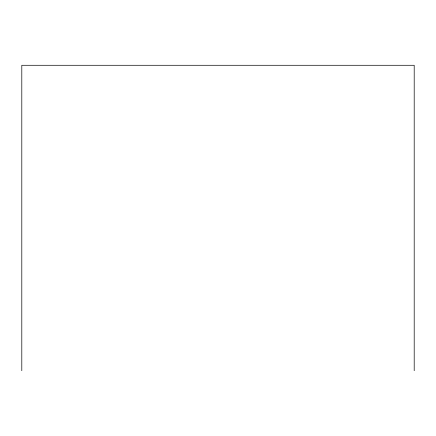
<?xml version="1.0" encoding="UTF-8"?>
<svg xmlns="http://www.w3.org/2000/svg" width="436" height="436" viewBox="0 0 436 436"><rect width="100%" height="100%" fill="white"/><g stroke="black" fill="none" stroke-linecap="round" stroke-linejoin="round"><path stroke-width="0.65" d="M414.2 370.714L414.2 65.286L21.8 65.286L21.8 370.714"/></g></svg>
